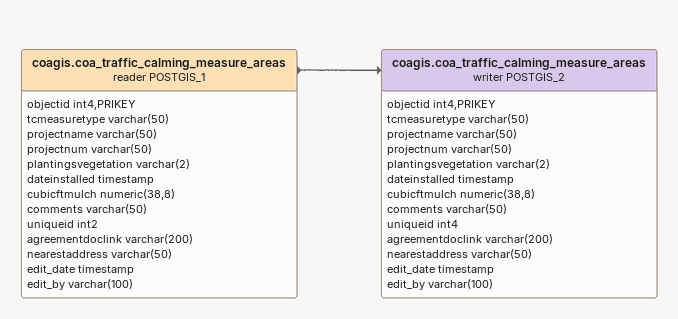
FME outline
coagis.coa_traffic_calming_measure_areas (reader POSTGIS_1)
    attributes: objectid int4,PRIKEY, tcmeasuretype varchar(50), projectname varchar(50), projectnum varchar(50), plantingsvegetation varchar(2), dateinstalled timestamp, cubicftmulch numeric(38,8), comments varchar(50), uniqueid int2, agreementdoclink varchar(200), nearestaddress varchar(50), edit_date timestamp, edit_by varchar(100)
    -> coagis.coa_traffic_calming_measure_areas (writer POSTGIS_2)
coagis.coa_traffic_calming_measure_areas (writer POSTGIS_2)
    attributes: objectid int4,PRIKEY, tcmeasuretype varchar(50), projectname varchar(50), projectnum varchar(50), plantingsvegetation varchar(2), dateinstalled timestamp, cubicftmulch numeric(38,8), comments varchar(50), uniqueid int4, agreementdoclink varchar(200), nearestaddress varchar(50), edit_date timestamp, edit_by varchar(100)
